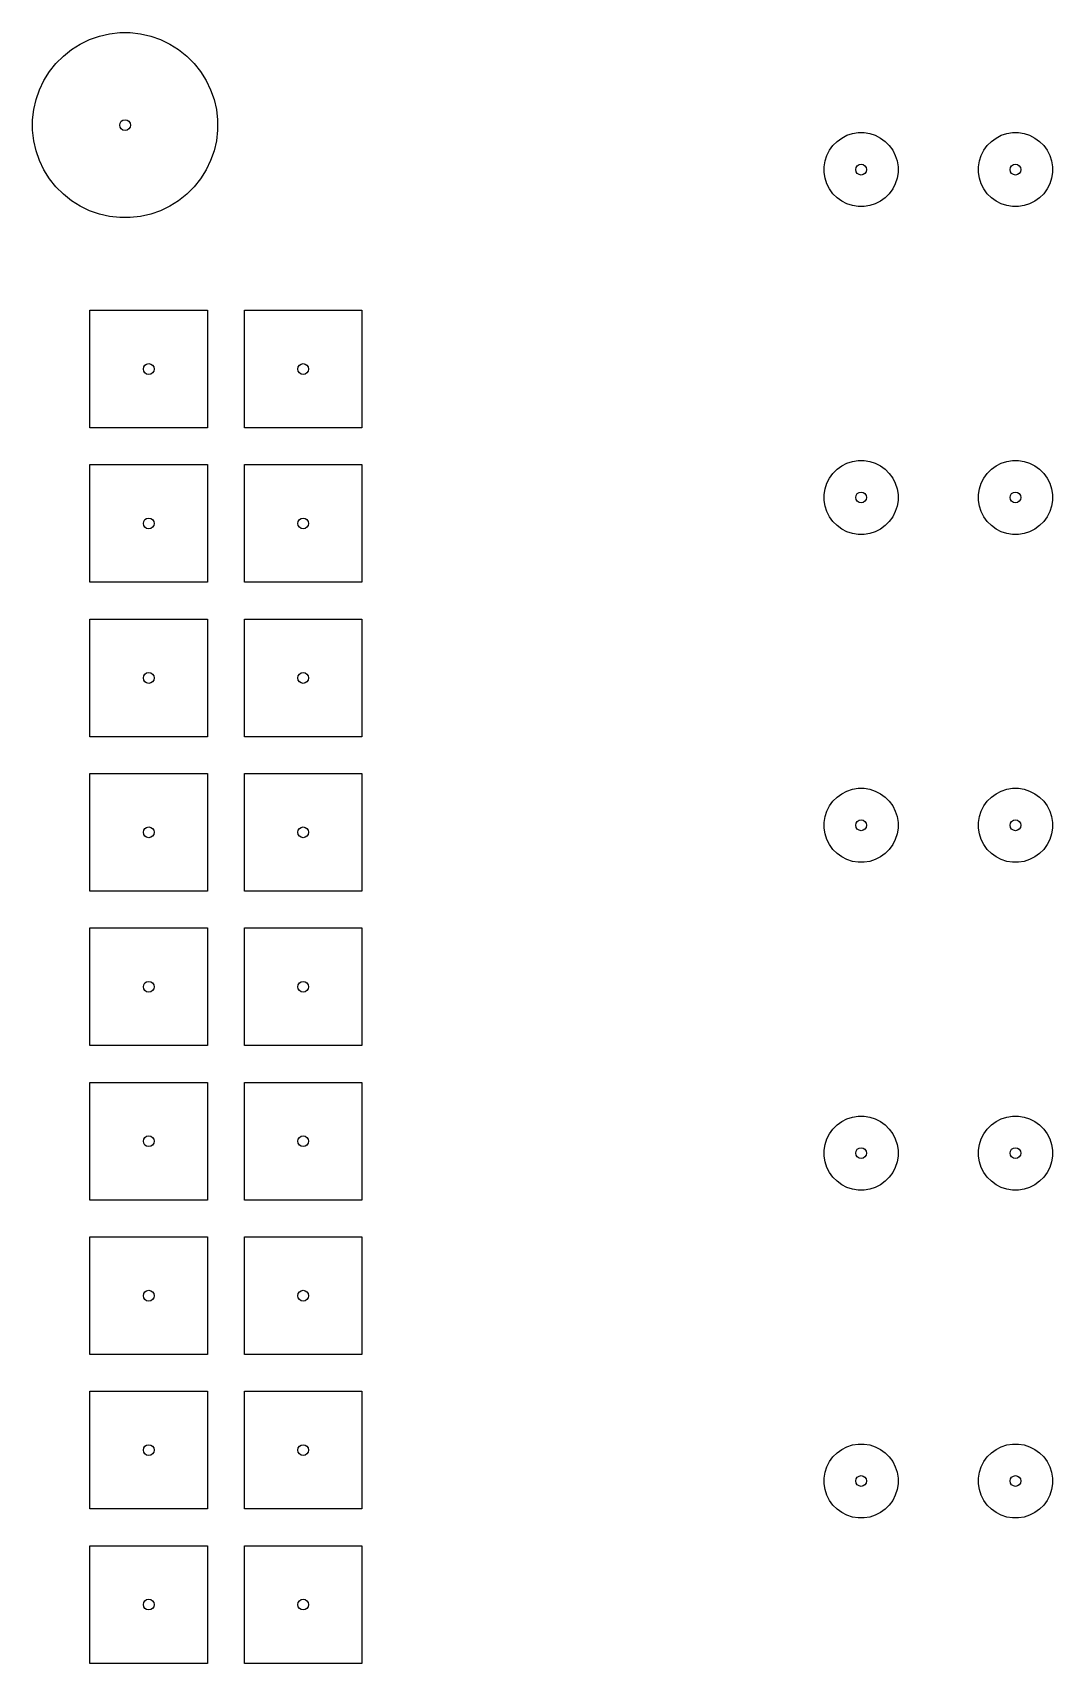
# Model space of a CAD drawing. Extents: x 0.28 to 2.94, y 0.28 to 3.72.
# Drawn here: x 0.282 to 1.583, y 1.639 to 3.718 of the extents above; entities that cross this region are included whole.
import ezdxf

# ---------------------------------------------------------------- set-up
doc = ezdxf.new("R2010")
doc.units = 0
doc.header["$MEASUREMENT"] = 0
doc.layers.add('BLACK', color=7, linetype='CONTINUOUS')

msp = doc.modelspace()

# ---------------------------------------------------------------- linework, layer by layer
at = {"layer": 'BLACK', "linetype": 'CONTINUOUS'}
for p, q in [((0.3317, 3.6963), (0.3429, 3.7034)), ((0.3429, 3.7034), (0.3548, 3.7091)), ((0.3548, 3.7091), (0.3673, 3.7135)), ((0.3673, 3.7135), (0.3802, 3.7164)), ((0.3802, 3.7164), (0.3934, 3.7179)), ((0.3934, 3.7179), (0.4066, 3.7179)), ((0.4066, 3.7179), (0.4198, 3.7164)), ((0.4198, 3.7164), (0.4327, 3.7135)), ((0.4327, 3.7135), (0.4452, 3.7091)), ((0.4452, 3.7091), (0.4571, 3.7034)), ((0.4571, 3.7034), (0.4683, 3.6963)), ((0.3119, 3.6787), (0.3213, 3.6881)), ((0.3213, 3.6881), (0.3317, 3.6963)), ((0.4683, 3.6963), (0.4787, 3.6881)), ((0.4787, 3.6881), (0.4881, 3.6787)), ((0.2966, 3.6571), (0.3037, 3.6683)), ((0.3037, 3.6683), (0.3119, 3.6787)), ((0.4881, 3.6787), (0.4963, 3.6683)), ((0.4963, 3.6683), (0.5034, 3.6571)), ((0.2865, 3.6327), (0.2909, 3.6452)), ((0.2909, 3.6452), (0.2966, 3.6571)), ((0.5034, 3.6571), (0.5091, 3.6452)), ((0.5091, 3.6452), (0.5135, 3.6327)), ((0.2821, 3.6066), (0.2836, 3.6198)), ((0.2836, 3.6198), (0.2865, 3.6327)), ((0.5135, 3.6327), (0.5164, 3.6198)), ((0.5164, 3.6198), (0.5179, 3.6066)), ((0.2821, 3.5934), (0.2821, 3.6066)), ((0.5179, 3.6066), (0.5179, 3.5934)), ((0.2836, 3.5802), (0.2821, 3.5934)), ((0.2865, 3.5673), (0.2836, 3.5802)), ((0.5164, 3.5802), (0.5135, 3.5673)), ((0.5179, 3.5934), (0.5164, 3.5802)), ((1.3027, 3.574), (1.3079, 3.5792)), ((1.3079, 3.5792), (1.3139, 3.5836)), ((1.3139, 3.5836), (1.3205, 3.587)), ((1.3205, 3.587), (1.3276, 3.5892)), ((1.3276, 3.5892), (1.3349, 3.5904)), ((1.3349, 3.5904), (1.3423, 3.5904)), ((1.3423, 3.5904), (1.3496, 3.5892)), ((1.3496, 3.5892), (1.3567, 3.587)), ((1.3567, 3.587), (1.3633, 3.5836)), ((1.3633, 3.5836), (1.3693, 3.5792)), ((1.3693, 3.5792), (1.3745, 3.574)), ((1.4995, 3.574), (1.5048, 3.5792)), ((1.5048, 3.5792), (1.5107, 3.5836)), ((1.5107, 3.5836), (1.5174, 3.587)), ((1.5174, 3.587), (1.5244, 3.5892)), ((1.5244, 3.5892), (1.5317, 3.5904)), ((1.5317, 3.5904), (1.5391, 3.5904)), ((1.5391, 3.5904), (1.5465, 3.5892)), ((1.5465, 3.5892), (1.5535, 3.587)), ((1.5535, 3.587), (1.5601, 3.5836)), ((1.5601, 3.5836), (1.5661, 3.5792)), ((1.5661, 3.5792), (1.5714, 3.574)), ((0.2909, 3.5548), (0.2865, 3.5673)), ((0.2966, 3.5429), (0.2909, 3.5548)), ((0.5091, 3.5548), (0.5034, 3.5429)), ((0.5135, 3.5673), (0.5091, 3.5548)), ((1.2926, 3.5543), (1.2949, 3.5614)), ((1.2949, 3.5614), (1.2983, 3.568)), ((1.2983, 3.568), (1.3027, 3.574)), ((1.3745, 3.574), (1.3789, 3.568)), ((1.3789, 3.568), (1.3822, 3.5614)), ((1.3822, 3.5614), (1.3845, 3.5543)), ((1.4895, 3.5543), (1.4918, 3.5614)), ((1.4918, 3.5614), (1.4952, 3.568)), ((1.4952, 3.568), (1.4995, 3.574)), ((1.5714, 3.574), (1.5757, 3.568)), ((1.5757, 3.568), (1.5791, 3.5614)), ((1.5791, 3.5614), (1.5814, 3.5543)), ((0.3037, 3.5317), (0.2966, 3.5429)), ((0.5034, 3.5429), (0.4963, 3.5317)), ((1.2915, 3.547), (1.2926, 3.5543)), ((1.2915, 3.5396), (1.2915, 3.547)), ((1.2926, 3.5323), (1.2915, 3.5396)), ((1.3845, 3.5543), (1.3857, 3.547)), ((1.3857, 3.5396), (1.3845, 3.5323)), ((1.3857, 3.547), (1.3857, 3.5396)), ((1.4883, 3.547), (1.4895, 3.5543)), ((1.4883, 3.5396), (1.4883, 3.547)), ((1.4895, 3.5323), (1.4883, 3.5396)), ((1.5814, 3.5543), (1.5825, 3.547)), ((1.5825, 3.5396), (1.5814, 3.5323)), ((1.5825, 3.547), (1.5825, 3.5396)), ((0.3119, 3.5213), (0.3037, 3.5317)), ((0.3213, 3.5119), (0.3119, 3.5213)), ((0.4881, 3.5213), (0.4787, 3.5119)), ((0.4963, 3.5317), (0.4881, 3.5213)), ((1.2949, 3.5252), (1.2926, 3.5323)), ((1.2983, 3.5186), (1.2949, 3.5252)), ((1.3027, 3.5126), (1.2983, 3.5186)), ((1.3789, 3.5186), (1.3745, 3.5126)), ((1.3822, 3.5252), (1.3789, 3.5186)), ((1.3845, 3.5323), (1.3822, 3.5252)), ((1.4918, 3.5252), (1.4895, 3.5323)), ((1.4952, 3.5186), (1.4918, 3.5252)), ((1.4995, 3.5126), (1.4952, 3.5186)), ((1.5757, 3.5186), (1.5714, 3.5126)), ((1.5791, 3.5252), (1.5757, 3.5186)), ((1.5814, 3.5323), (1.5791, 3.5252)), ((0.3317, 3.5037), (0.3213, 3.5119)), ((0.3429, 3.4966), (0.3317, 3.5037)), ((0.3548, 3.4909), (0.3429, 3.4966)), ((0.4571, 3.4966), (0.4452, 3.4909)), ((0.4683, 3.5037), (0.4571, 3.4966)), ((0.4787, 3.5119), (0.4683, 3.5037)), ((1.3079, 3.5074), (1.3027, 3.5126)), ((1.3139, 3.503), (1.3079, 3.5074)), ((1.3205, 3.4997), (1.3139, 3.503)), ((1.3276, 3.4974), (1.3205, 3.4997)), ((1.3349, 3.4962), (1.3276, 3.4974)), ((1.3423, 3.4962), (1.3349, 3.4962)), ((1.3496, 3.4974), (1.3423, 3.4962)), ((1.3567, 3.4997), (1.3496, 3.4974)), ((1.3633, 3.503), (1.3567, 3.4997)), ((1.3693, 3.5074), (1.3633, 3.503)), ((1.3745, 3.5126), (1.3693, 3.5074)), ((1.5048, 3.5074), (1.4995, 3.5126)), ((1.5107, 3.503), (1.5048, 3.5074)), ((1.5174, 3.4997), (1.5107, 3.503)), ((1.5244, 3.4974), (1.5174, 3.4997)), ((1.5317, 3.4962), (1.5244, 3.4974)), ((1.5391, 3.4962), (1.5317, 3.4962)), ((1.5465, 3.4974), (1.5391, 3.4962)), ((1.5535, 3.4997), (1.5465, 3.4974)), ((1.5601, 3.503), (1.5535, 3.4997)), ((1.5661, 3.5074), (1.5601, 3.503)), ((1.5714, 3.5126), (1.5661, 3.5074)), ((0.3673, 3.4865), (0.3548, 3.4909)), ((0.3802, 3.4836), (0.3673, 3.4865)), ((0.3934, 3.4821), (0.3802, 3.4836)), ((0.4066, 3.4821), (0.3934, 3.4821)), ((0.4198, 3.4836), (0.4066, 3.4821)), ((0.4327, 3.4865), (0.4198, 3.4836)), ((0.4452, 3.4909), (0.4327, 3.4865)), ((0.3552, 3.2141), (0.3552, 3.3641)), ((0.3552, 3.3641), (0.5052, 3.3641)), ((0.5052, 3.3641), (0.5052, 3.2141)), ((0.5521, 3.2141), (0.5521, 3.3641)), ((0.5521, 3.3641), (0.7021, 3.3641)), ((0.7021, 3.3641), (0.7021, 3.2141)), ((0.5052, 3.2141), (0.3552, 3.2141)), ((0.7021, 3.2141), (0.5521, 3.2141)), ((0.3552, 3.0173), (0.3552, 3.1673)), ((0.3552, 3.1673), (0.5052, 3.1673)), ((0.5052, 3.1673), (0.5052, 3.0173)), ((0.5521, 3.0173), (0.5521, 3.1673)), ((0.5521, 3.1673), (0.7021, 3.1673)), ((0.7021, 3.1673), (0.7021, 3.0173)), ((1.3027, 3.1561), (1.3079, 3.1614)), ((1.3079, 3.1614), (1.3139, 3.1657)), ((1.3139, 3.1657), (1.3205, 3.1691)), ((1.3205, 3.1691), (1.3276, 3.1714)), ((1.3276, 3.1714), (1.3349, 3.1725)), ((1.3349, 3.1725), (1.3423, 3.1725)), ((1.3423, 3.1725), (1.3496, 3.1714)), ((1.3496, 3.1714), (1.3567, 3.1691)), ((1.3567, 3.1691), (1.3633, 3.1657)), ((1.3633, 3.1657), (1.3693, 3.1614)), ((1.3693, 3.1614), (1.3745, 3.1561)), ((1.4995, 3.1561), (1.5048, 3.1614)), ((1.5048, 3.1614), (1.5107, 3.1657)), ((1.5107, 3.1657), (1.5174, 3.1691)), ((1.5174, 3.1691), (1.5244, 3.1714)), ((1.5244, 3.1714), (1.5317, 3.1725)), ((1.5317, 3.1725), (1.5391, 3.1725)), ((1.5391, 3.1725), (1.5465, 3.1714)), ((1.5465, 3.1714), (1.5535, 3.1691)), ((1.5535, 3.1691), (1.5601, 3.1657)), ((1.5601, 3.1657), (1.5661, 3.1614)), ((1.5661, 3.1614), (1.5714, 3.1561)), ((1.2926, 3.1365), (1.2949, 3.1435)), ((1.2949, 3.1435), (1.2983, 3.1501)), ((1.2983, 3.1501), (1.3027, 3.1561)), ((1.3745, 3.1561), (1.3789, 3.1501)), ((1.3789, 3.1501), (1.3822, 3.1435)), ((1.3822, 3.1435), (1.3845, 3.1365)), ((1.4895, 3.1365), (1.4918, 3.1435)), ((1.4918, 3.1435), (1.4952, 3.1501)), ((1.4952, 3.1501), (1.4995, 3.1561)), ((1.5714, 3.1561), (1.5757, 3.1501)), ((1.5757, 3.1501), (1.5791, 3.1435)), ((1.5791, 3.1435), (1.5814, 3.1365)), ((1.2915, 3.1291), (1.2926, 3.1365)), ((1.2915, 3.1217), (1.2915, 3.1291)), ((1.2926, 3.1144), (1.2915, 3.1217)), ((1.3845, 3.1365), (1.3857, 3.1291)), ((1.3857, 3.1217), (1.3845, 3.1144)), ((1.3857, 3.1291), (1.3857, 3.1217)), ((1.4883, 3.1291), (1.4895, 3.1365)), ((1.4883, 3.1217), (1.4883, 3.1291)), ((1.4895, 3.1144), (1.4883, 3.1217)), ((1.5814, 3.1365), (1.5825, 3.1291)), ((1.5825, 3.1217), (1.5814, 3.1144)), ((1.5825, 3.1291), (1.5825, 3.1217)), ((1.2949, 3.1074), (1.2926, 3.1144)), ((1.2983, 3.1008), (1.2949, 3.1074)), ((1.3027, 3.0948), (1.2983, 3.1008)), ((1.3789, 3.1008), (1.3745, 3.0948)), ((1.3822, 3.1074), (1.3789, 3.1008)), ((1.3845, 3.1144), (1.3822, 3.1074)), ((1.4918, 3.1074), (1.4895, 3.1144)), ((1.4952, 3.1008), (1.4918, 3.1074)), ((1.4995, 3.0948), (1.4952, 3.1008)), ((1.5757, 3.1008), (1.5714, 3.0948)), ((1.5791, 3.1074), (1.5757, 3.1008)), ((1.5814, 3.1144), (1.5791, 3.1074)), ((1.3079, 3.0895), (1.3027, 3.0948)), ((1.3139, 3.0852), (1.3079, 3.0895)), ((1.3205, 3.0818), (1.3139, 3.0852)), ((1.3276, 3.0795), (1.3205, 3.0818)), ((1.3349, 3.0783), (1.3276, 3.0795)), ((1.3423, 3.0783), (1.3349, 3.0783)), ((1.3496, 3.0795), (1.3423, 3.0783)), ((1.3567, 3.0818), (1.3496, 3.0795)), ((1.3633, 3.0852), (1.3567, 3.0818)), ((1.3693, 3.0895), (1.3633, 3.0852)), ((1.3745, 3.0948), (1.3693, 3.0895)), ((1.5048, 3.0895), (1.4995, 3.0948)), ((1.5107, 3.0852), (1.5048, 3.0895)), ((1.5174, 3.0818), (1.5107, 3.0852)), ((1.5244, 3.0795), (1.5174, 3.0818)), ((1.5317, 3.0783), (1.5244, 3.0795)), ((1.5391, 3.0783), (1.5317, 3.0783)), ((1.5465, 3.0795), (1.5391, 3.0783)), ((1.5535, 3.0818), (1.5465, 3.0795)), ((1.5601, 3.0852), (1.5535, 3.0818)), ((1.5661, 3.0895), (1.5601, 3.0852)), ((1.5714, 3.0948), (1.5661, 3.0895)), ((0.5052, 3.0173), (0.3552, 3.0173)), ((0.7021, 3.0173), (0.5521, 3.0173)), ((0.3552, 2.8204), (0.3552, 2.9704)), ((0.3552, 2.9704), (0.5052, 2.9704)), ((0.5052, 2.9704), (0.5052, 2.8204)), ((0.5521, 2.8204), (0.5521, 2.9704)), ((0.5521, 2.9704), (0.7021, 2.9704)), ((0.7021, 2.9704), (0.7021, 2.8204)), ((0.5052, 2.8204), (0.3552, 2.8204)), ((0.7021, 2.8204), (0.5521, 2.8204)), ((0.3552, 2.6236), (0.3552, 2.7736)), ((0.3552, 2.7736), (0.5052, 2.7736)), ((0.5052, 2.7736), (0.5052, 2.6236)), ((0.5521, 2.6236), (0.5521, 2.7736)), ((0.5521, 2.7736), (0.7021, 2.7736)), ((0.7021, 2.7736), (0.7021, 2.6236)), ((1.3079, 2.7435), (1.3139, 2.7478)), ((1.3139, 2.7478), (1.3205, 2.7512)), ((1.3205, 2.7512), (1.3276, 2.7535)), ((1.3276, 2.7535), (1.3349, 2.7547)), ((1.3349, 2.7547), (1.3423, 2.7547)), ((1.3423, 2.7547), (1.3496, 2.7535)), ((1.3496, 2.7535), (1.3567, 2.7512)), ((1.3567, 2.7512), (1.3633, 2.7478)), ((1.3633, 2.7478), (1.3693, 2.7435)), ((1.5048, 2.7435), (1.5107, 2.7478)), ((1.5107, 2.7478), (1.5174, 2.7512)), ((1.5174, 2.7512), (1.5244, 2.7535)), ((1.5244, 2.7535), (1.5317, 2.7547)), ((1.5317, 2.7547), (1.5391, 2.7547)), ((1.5391, 2.7547), (1.5465, 2.7535)), ((1.5465, 2.7535), (1.5535, 2.7512)), ((1.5535, 2.7512), (1.5601, 2.7478)), ((1.5601, 2.7478), (1.5661, 2.7435)), ((1.2926, 2.7186), (1.2949, 2.7256)), ((1.2949, 2.7256), (1.2983, 2.7322)), ((1.2983, 2.7322), (1.3027, 2.7382)), ((1.3027, 2.7382), (1.3079, 2.7435)), ((1.3693, 2.7435), (1.3745, 2.7382)), ((1.3745, 2.7382), (1.3789, 2.7322)), ((1.3789, 2.7322), (1.3822, 2.7256)), ((1.3822, 2.7256), (1.3845, 2.7186)), ((1.4895, 2.7186), (1.4918, 2.7256)), ((1.4918, 2.7256), (1.4952, 2.7322)), ((1.4952, 2.7322), (1.4995, 2.7382)), ((1.4995, 2.7382), (1.5048, 2.7435)), ((1.5661, 2.7435), (1.5714, 2.7382)), ((1.5714, 2.7382), (1.5757, 2.7322)), ((1.5757, 2.7322), (1.5791, 2.7256)), ((1.5791, 2.7256), (1.5814, 2.7186)), ((1.2915, 2.7113), (1.2926, 2.7186)), ((1.2915, 2.7039), (1.2915, 2.7113)), ((1.2926, 2.6965), (1.2915, 2.7039)), ((1.3845, 2.7186), (1.3857, 2.7113)), ((1.3857, 2.7039), (1.3845, 2.6965)), ((1.3857, 2.7113), (1.3857, 2.7039)), ((1.4883, 2.7113), (1.4895, 2.7186)), ((1.4883, 2.7039), (1.4883, 2.7113)), ((1.4895, 2.6965), (1.4883, 2.7039)), ((1.5814, 2.7186), (1.5825, 2.7113)), ((1.5825, 2.7039), (1.5814, 2.6965)), ((1.5825, 2.7113), (1.5825, 2.7039)), ((1.2949, 2.6895), (1.2926, 2.6965)), ((1.2983, 2.6829), (1.2949, 2.6895)), ((1.3027, 2.6769), (1.2983, 2.6829)), ((1.3789, 2.6829), (1.3745, 2.6769)), ((1.3822, 2.6895), (1.3789, 2.6829)), ((1.3845, 2.6965), (1.3822, 2.6895)), ((1.4918, 2.6895), (1.4895, 2.6965)), ((1.4952, 2.6829), (1.4918, 2.6895)), ((1.4995, 2.6769), (1.4952, 2.6829)), ((1.5757, 2.6829), (1.5714, 2.6769)), ((1.5791, 2.6895), (1.5757, 2.6829)), ((1.5814, 2.6965), (1.5791, 2.6895)), ((1.3079, 2.6716), (1.3027, 2.6769)), ((1.3139, 2.6673), (1.3079, 2.6716)), ((1.3205, 2.6639), (1.3139, 2.6673)), ((1.3276, 2.6616), (1.3205, 2.6639)), ((1.3349, 2.6605), (1.3276, 2.6616)), ((1.3496, 2.6616), (1.3423, 2.6605)), ((1.3567, 2.6639), (1.3496, 2.6616)), ((1.3633, 2.6673), (1.3567, 2.6639)), ((1.3693, 2.6716), (1.3633, 2.6673)), ((1.3745, 2.6769), (1.3693, 2.6716)), ((1.5048, 2.6716), (1.4995, 2.6769)), ((1.5107, 2.6673), (1.5048, 2.6716)), ((1.5174, 2.6639), (1.5107, 2.6673)), ((1.5244, 2.6616), (1.5174, 2.6639)), ((1.5317, 2.6605), (1.5244, 2.6616)), ((1.5465, 2.6616), (1.5391, 2.6605)), ((1.5535, 2.6639), (1.5465, 2.6616)), ((1.5601, 2.6673), (1.5535, 2.6639)), ((1.5661, 2.6716), (1.5601, 2.6673)), ((1.5714, 2.6769), (1.5661, 2.6716)), ((1.3423, 2.6605), (1.3349, 2.6605)), ((1.5391, 2.6605), (1.5317, 2.6605)), ((0.5052, 2.6236), (0.3552, 2.6236)), ((0.7021, 2.6236), (0.5521, 2.6236)), ((0.3552, 2.4267), (0.3552, 2.5767)), ((0.3552, 2.5767), (0.5052, 2.5767)), ((0.5052, 2.5767), (0.5052, 2.4267)), ((0.5521, 2.4267), (0.5521, 2.5767)), ((0.5521, 2.5767), (0.7021, 2.5767)), ((0.7021, 2.5767), (0.7021, 2.4267)), ((0.5052, 2.4267), (0.3552, 2.4267)), ((0.7021, 2.4267), (0.5521, 2.4267)), ((0.3552, 2.2299), (0.3552, 2.3799)), ((0.3552, 2.3799), (0.5052, 2.3799)), ((0.5052, 2.3799), (0.5052, 2.2299)), ((0.5521, 2.2299), (0.5521, 2.3799)), ((0.5521, 2.3799), (0.7021, 2.3799)), ((0.7021, 2.3799), (0.7021, 2.2299)), ((1.3079, 2.3256), (1.3139, 2.33)), ((1.3139, 2.33), (1.3205, 2.3333)), ((1.3205, 2.3333), (1.3276, 2.3356)), ((1.3276, 2.3356), (1.3349, 2.3368)), ((1.3349, 2.3368), (1.3423, 2.3368)), ((1.3423, 2.3368), (1.3496, 2.3356)), ((1.3496, 2.3356), (1.3567, 2.3333)), ((1.3567, 2.3333), (1.3633, 2.33)), ((1.3633, 2.33), (1.3693, 2.3256)), ((1.5048, 2.3256), (1.5107, 2.33)), ((1.5107, 2.33), (1.5174, 2.3333)), ((1.5174, 2.3333), (1.5244, 2.3356)), ((1.5244, 2.3356), (1.5317, 2.3368)), ((1.5317, 2.3368), (1.5391, 2.3368)), ((1.5391, 2.3368), (1.5465, 2.3356)), ((1.5465, 2.3356), (1.5535, 2.3333)), ((1.5535, 2.3333), (1.5601, 2.33)), ((1.5601, 2.33), (1.5661, 2.3256)), ((1.2926, 2.3007), (1.2949, 2.3078)), ((1.2949, 2.3078), (1.2983, 2.3144)), ((1.2983, 2.3144), (1.3027, 2.3204)), ((1.3027, 2.3204), (1.3079, 2.3256)), ((1.3693, 2.3256), (1.3745, 2.3204)), ((1.3745, 2.3204), (1.3789, 2.3144)), ((1.3789, 2.3144), (1.3822, 2.3078)), ((1.3822, 2.3078), (1.3845, 2.3007)), ((1.4895, 2.3007), (1.4918, 2.3078)), ((1.4918, 2.3078), (1.4952, 2.3144)), ((1.4952, 2.3144), (1.4995, 2.3204)), ((1.4995, 2.3204), (1.5048, 2.3256)), ((1.5661, 2.3256), (1.5714, 2.3204)), ((1.5714, 2.3204), (1.5757, 2.3144)), ((1.5757, 2.3144), (1.5791, 2.3078)), ((1.5791, 2.3078), (1.5814, 2.3007)), ((1.2915, 2.2934), (1.2926, 2.3007)), ((1.2915, 2.286), (1.2915, 2.2934)), ((1.3845, 2.3007), (1.3857, 2.2934)), ((1.3857, 2.2934), (1.3857, 2.286)), ((1.4883, 2.2934), (1.4895, 2.3007)), ((1.4883, 2.286), (1.4883, 2.2934)), ((1.5814, 2.3007), (1.5825, 2.2934)), ((1.5825, 2.2934), (1.5825, 2.286)), ((1.2926, 2.2787), (1.2915, 2.286)), ((1.2949, 2.2716), (1.2926, 2.2787)), ((1.2983, 2.265), (1.2949, 2.2716)), ((1.3822, 2.2716), (1.3789, 2.265)), ((1.3845, 2.2787), (1.3822, 2.2716)), ((1.3857, 2.286), (1.3845, 2.2787)), ((1.4895, 2.2787), (1.4883, 2.286)), ((1.4918, 2.2716), (1.4895, 2.2787)), ((1.4952, 2.265), (1.4918, 2.2716)), ((1.5791, 2.2716), (1.5757, 2.265)), ((1.5814, 2.2787), (1.5791, 2.2716)), ((1.5825, 2.286), (1.5814, 2.2787)), ((1.3027, 2.259), (1.2983, 2.265)), ((1.3079, 2.2538), (1.3027, 2.259)), ((1.3139, 2.2494), (1.3079, 2.2538)), ((1.3205, 2.246), (1.3139, 2.2494)), ((1.3276, 2.2438), (1.3205, 2.246)), ((1.3567, 2.246), (1.3496, 2.2438)), ((1.3633, 2.2494), (1.3567, 2.246)), ((1.3693, 2.2538), (1.3633, 2.2494)), ((1.3745, 2.259), (1.3693, 2.2538)), ((1.3789, 2.265), (1.3745, 2.259)), ((1.4995, 2.259), (1.4952, 2.265)), ((1.5048, 2.2538), (1.4995, 2.259)), ((1.5107, 2.2494), (1.5048, 2.2538)), ((1.5174, 2.246), (1.5107, 2.2494)), ((1.5244, 2.2438), (1.5174, 2.246)), ((1.5535, 2.246), (1.5465, 2.2438)), ((1.5601, 2.2494), (1.5535, 2.246)), ((1.5661, 2.2538), (1.5601, 2.2494)), ((1.5714, 2.259), (1.5661, 2.2538)), ((1.5757, 2.265), (1.5714, 2.259)), ((0.5052, 2.2299), (0.3552, 2.2299)), ((0.7021, 2.2299), (0.5521, 2.2299)), ((1.3349, 2.2426), (1.3276, 2.2438)), ((1.3423, 2.2426), (1.3349, 2.2426)), ((1.3496, 2.2438), (1.3423, 2.2426)), ((1.5317, 2.2426), (1.5244, 2.2438)), ((1.5391, 2.2426), (1.5317, 2.2426)), ((1.5465, 2.2438), (1.5391, 2.2426)), ((0.3552, 2.033), (0.3552, 2.183)), ((0.3552, 2.183), (0.5052, 2.183)), ((0.5052, 2.183), (0.5052, 2.033)), ((0.5521, 2.033), (0.5521, 2.183)), ((0.5521, 2.183), (0.7021, 2.183)), ((0.7021, 2.183), (0.7021, 2.033)), ((0.5052, 2.033), (0.3552, 2.033)), ((0.7021, 2.033), (0.5521, 2.033)), ((0.3552, 1.8362), (0.3552, 1.9862)), ((0.3552, 1.9862), (0.5052, 1.9862)), ((0.5052, 1.9862), (0.5052, 1.8362)), ((0.5521, 1.8362), (0.5521, 1.9862)), ((0.5521, 1.9862), (0.7021, 1.9862)), ((0.7021, 1.9862), (0.7021, 1.8362)), ((1.3139, 1.9121), (1.3205, 1.9155)), ((1.3205, 1.9155), (1.3276, 1.9178)), ((1.3276, 1.9178), (1.3349, 1.9189)), ((1.3349, 1.9189), (1.3423, 1.9189)), ((1.3423, 1.9189), (1.3496, 1.9178)), ((1.3496, 1.9178), (1.3567, 1.9155)), ((1.3567, 1.9155), (1.3633, 1.9121)), ((1.5107, 1.9121), (1.5174, 1.9155)), ((1.5174, 1.9155), (1.5244, 1.9178)), ((1.5244, 1.9178), (1.5317, 1.9189)), ((1.5317, 1.9189), (1.5391, 1.9189)), ((1.5391, 1.9189), (1.5465, 1.9178)), ((1.5465, 1.9178), (1.5535, 1.9155)), ((1.5535, 1.9155), (1.5601, 1.9121)), ((1.2949, 1.8899), (1.2983, 1.8965)), ((1.2983, 1.8965), (1.3027, 1.9025)), ((1.3027, 1.9025), (1.3079, 1.9077)), ((1.3079, 1.9077), (1.3139, 1.9121)), ((1.3633, 1.9121), (1.3693, 1.9077)), ((1.3693, 1.9077), (1.3745, 1.9025)), ((1.3745, 1.9025), (1.3789, 1.8965)), ((1.3789, 1.8965), (1.3822, 1.8899)), ((1.4918, 1.8899), (1.4952, 1.8965)), ((1.4952, 1.8965), (1.4995, 1.9025)), ((1.4995, 1.9025), (1.5048, 1.9077)), ((1.5048, 1.9077), (1.5107, 1.9121)), ((1.5601, 1.9121), (1.5661, 1.9077)), ((1.5661, 1.9077), (1.5714, 1.9025)), ((1.5714, 1.9025), (1.5757, 1.8965)), ((1.5757, 1.8965), (1.5791, 1.8899)), ((1.2915, 1.8755), (1.2926, 1.8829)), ((1.2915, 1.8681), (1.2915, 1.8755)), ((1.2926, 1.8829), (1.2949, 1.8899)), ((1.3822, 1.8899), (1.3845, 1.8829)), ((1.3845, 1.8829), (1.3857, 1.8755)), ((1.3857, 1.8755), (1.3857, 1.8681)), ((1.4883, 1.8755), (1.4895, 1.8829)), ((1.4883, 1.8681), (1.4883, 1.8755)), ((1.4895, 1.8829), (1.4918, 1.8899)), ((1.5791, 1.8899), (1.5814, 1.8829)), ((1.5814, 1.8829), (1.5825, 1.8755)), ((1.5825, 1.8755), (1.5825, 1.8681)), ((1.2926, 1.8608), (1.2915, 1.8681)), ((1.2949, 1.8537), (1.2926, 1.8608)), ((1.2983, 1.8471), (1.2949, 1.8537)), ((1.3822, 1.8537), (1.3789, 1.8471)), ((1.3845, 1.8608), (1.3822, 1.8537)), ((1.3857, 1.8681), (1.3845, 1.8608)), ((1.4895, 1.8608), (1.4883, 1.8681)), ((1.4918, 1.8537), (1.4895, 1.8608)), ((1.4952, 1.8471), (1.4918, 1.8537)), ((1.5791, 1.8537), (1.5757, 1.8471)), ((1.5814, 1.8608), (1.5791, 1.8537)), ((1.5825, 1.8681), (1.5814, 1.8608)), ((0.5052, 1.8362), (0.3552, 1.8362)), ((0.7021, 1.8362), (0.5521, 1.8362)), ((1.3027, 1.8411), (1.2983, 1.8471)), ((1.3079, 1.8359), (1.3027, 1.8411)), ((1.3139, 1.8315), (1.3079, 1.8359)), ((1.3205, 1.8282), (1.3139, 1.8315)), ((1.3633, 1.8315), (1.3567, 1.8282)), ((1.3693, 1.8359), (1.3633, 1.8315)), ((1.3745, 1.8411), (1.3693, 1.8359)), ((1.3789, 1.8471), (1.3745, 1.8411)), ((1.4995, 1.8411), (1.4952, 1.8471)), ((1.5048, 1.8359), (1.4995, 1.8411)), ((1.5107, 1.8315), (1.5048, 1.8359)), ((1.5174, 1.8282), (1.5107, 1.8315)), ((1.5601, 1.8315), (1.5535, 1.8282)), ((1.5661, 1.8359), (1.5601, 1.8315)), ((1.5714, 1.8411), (1.5661, 1.8359)), ((1.5757, 1.8471), (1.5714, 1.8411)), ((1.3276, 1.8259), (1.3205, 1.8282)), ((1.3349, 1.8247), (1.3276, 1.8259)), ((1.3423, 1.8247), (1.3349, 1.8247)), ((1.3496, 1.8259), (1.3423, 1.8247)), ((1.3567, 1.8282), (1.3496, 1.8259)), ((1.5244, 1.8259), (1.5174, 1.8282)), ((1.5317, 1.8247), (1.5244, 1.8259)), ((1.5391, 1.8247), (1.5317, 1.8247)), ((1.5465, 1.8259), (1.5391, 1.8247)), ((1.5535, 1.8282), (1.5465, 1.8259)), ((0.3552, 1.6393), (0.3552, 1.7893)), ((0.3552, 1.7893), (0.5052, 1.7893)), ((0.5052, 1.7893), (0.5052, 1.6393)), ((0.5521, 1.6393), (0.5521, 1.7893)), ((0.5521, 1.7893), (0.7021, 1.7893)), ((0.7021, 1.7893), (0.7021, 1.6393)), ((0.5052, 1.6393), (0.3552, 1.6393)), ((0.7021, 1.6393), (0.5521, 1.6393))]:
    msp.add_line(p, q, dxfattribs=at)
at = {"layer": 'BLACK'}
for centre in [(0.4, 3.6), (1.3386, 3.5433), (1.5354, 3.5433), (0.4302, 3.2891), (0.6271, 3.2891), (1.3386, 3.1254), (1.5354, 3.1254), (0.4302, 3.0923), (0.6271, 3.0923), (0.4302, 2.8954), (0.6271, 2.8954), (0.4302, 2.6986), (0.6271, 2.6986), (1.3386, 2.7076), (1.5354, 2.7076), (0.4302, 2.5017), (0.6271, 2.5017), (0.4302, 2.3049), (0.6271, 2.3049), (1.3386, 2.2897), (1.5354, 2.2897), (0.4302, 2.108), (0.6271, 2.108), (0.4302, 1.9112), (0.6271, 1.9112), (1.3386, 1.8718), (1.5354, 1.8718), (0.4302, 1.7143), (0.6271, 1.7143)]:
    msp.add_circle(centre, 0.00689, dxfattribs=at)
at = {"layer": 'WHITE'}
for centre in [(0.4, 3.6), (1.3386, 3.5433), (1.5354, 3.5433), (0.4302, 3.2891), (0.6271, 3.2891), (1.3386, 3.1254), (1.5354, 3.1254), (0.4302, 3.0923), (0.6271, 3.0923), (0.4302, 2.8954), (0.6271, 2.8954), (0.4302, 2.6986), (0.6271, 2.6986), (1.3386, 2.7076), (1.5354, 2.7076), (0.4302, 2.5017), (0.6271, 2.5017), (0.4302, 2.3049), (0.6271, 2.3049), (1.3386, 2.2897), (1.5354, 2.2897), (0.4302, 2.108), (0.6271, 2.108), (0.4302, 1.9112), (0.6271, 1.9112), (1.3386, 1.8718), (1.5354, 1.8718), (0.4302, 1.7143), (0.6271, 1.7143)]:
    msp.add_circle(centre, 0.00689, dxfattribs=at)

doc.saveas('drawing.dxf')
